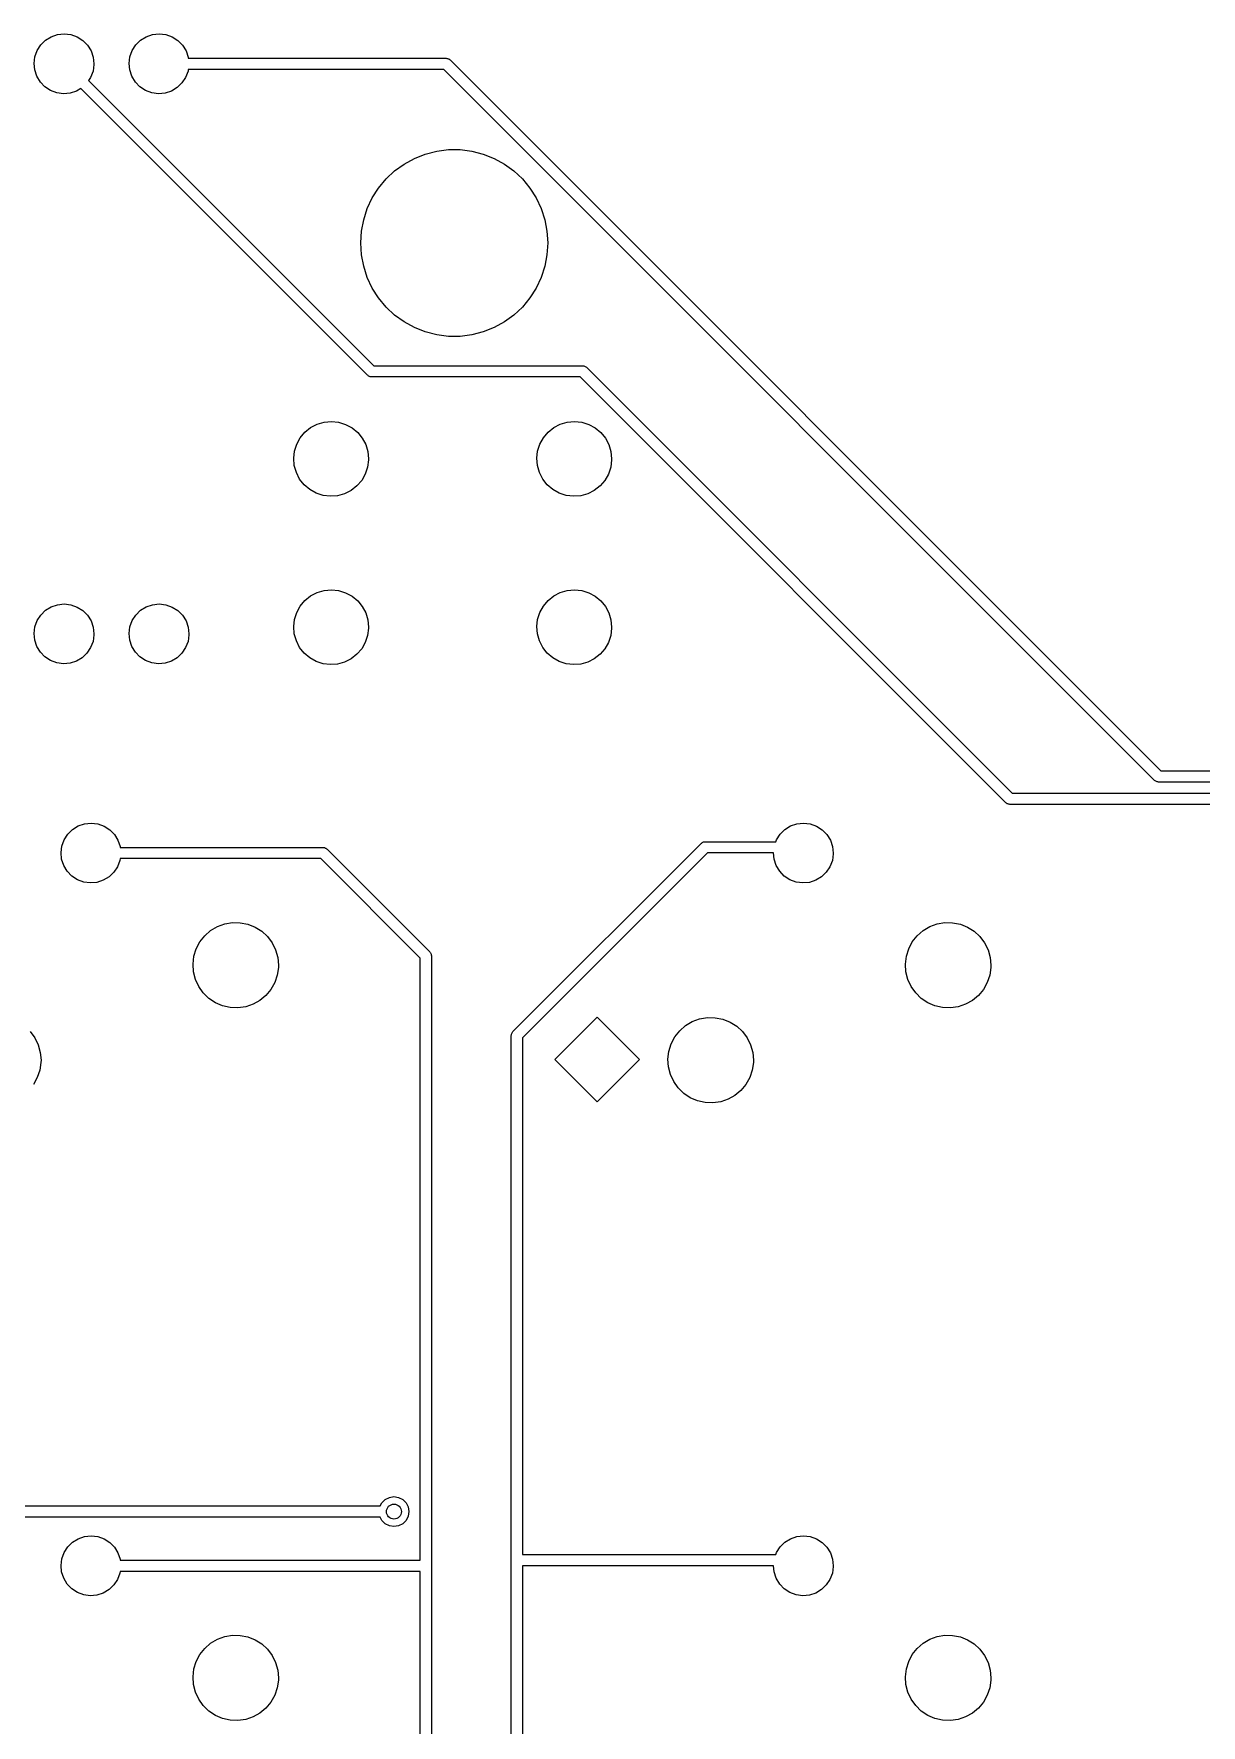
# Model space of a CAD drawing. Extents: x 62 to 246, y -144 to -58.
# Drawn here: x 163.64 to 194.85, y -103.24 to -58.04 of the extents above; entities that cross this region are included whole.
import ezdxf

# ---------------------------------------------------------------- set-up
doc = ezdxf.new("R2010")
doc.units = 0
doc.layers.add('BLACK', color=7, linetype='CONTINUOUS')

msp = doc.modelspace()

# ---------------------------------------------------------------- linework, layer by layer
at = {"layer": 'BLACK', "linetype": 'CONTINUOUS'}
for p, q in [((163.826, -58.3304), (163.953, -58.2056)), ((163.953, -58.2056), (164.105, -58.1121)), ((164.105, -58.1121), (164.274, -58.0547)), ((164.274, -58.0547), (164.451, -58.036)), ((164.451, -58.036), (164.628, -58.0571)), ((164.628, -58.0571), (164.796, -58.117)), ((164.796, -58.117), (164.947, -58.2125)), ((164.947, -58.2125), (165.073, -58.3391)), ((166.366, -58.3304), (166.493, -58.2056)), ((166.493, -58.2056), (166.645, -58.1121)), ((166.645, -58.1121), (166.814, -58.0547)), ((166.814, -58.0547), (166.991, -58.036)), ((166.991, -58.036), (167.168, -58.0571)), ((167.168, -58.0571), (167.336, -58.117)), ((167.336, -58.117), (167.487, -58.2125)), ((167.487, -58.2125), (167.613, -58.3391)), ((163.646, -58.8248), (163.668, -58.6479)), ((163.668, -58.6479), (163.729, -58.4803)), ((163.729, -58.4803), (163.826, -58.3304)), ((165.073, -58.3391), (165.167, -58.4903)), ((165.167, -58.4903), (165.226, -58.6588)), ((165.226, -58.6588), (165.246, -58.836)), ((166.186, -58.8248), (166.208, -58.6479)), ((166.208, -58.6479), (166.269, -58.4803)), ((166.269, -58.4803), (166.366, -58.3304)), ((167.613, -58.3391), (167.707, -58.4903)), ((167.707, -58.4903), (167.766, -58.6588)), ((167.766, -58.6588), (167.769, -58.686)), ((167.769, -58.686), (174.66, -58.686)), ((174.66, -58.686), (174.679, -58.6911)), ((174.679, -58.6911), (174.699, -58.6911)), ((174.699, -58.6911), (174.716, -58.701)), ((174.716, -58.701), (174.735, -58.7061)), ((174.735, -58.7061), (174.749, -58.7201)), ((174.749, -58.7201), (174.766, -58.7299)), ((174.766, -58.7299), (193.772, -77.736)), ((163.663, -59.0023), (163.646, -58.8248)), ((163.72, -59.1716), (163.663, -59.0023)), ((163.812, -59.3241), (163.72, -59.1716)), ((165.157, -59.2017), (165.104, -59.282)), ((165.221, -59.035), (165.157, -59.2017)), ((165.245, -58.8583), (165.221, -59.035)), ((165.246, -58.836), (165.245, -58.8583)), ((166.203, -59.0023), (166.186, -58.8248)), ((166.26, -59.1716), (166.203, -59.0023)), ((166.352, -59.3241), (166.26, -59.1716)), ((167.697, -59.2017), (167.599, -59.3502)), ((167.761, -59.035), (167.697, -59.2017)), ((167.767, -58.986), (167.761, -59.035)), ((174.598, -58.986), (167.767, -58.986)), ((193.604, -77.9921), (174.598, -58.986)), ((163.936, -59.4524), (163.812, -59.3241)), ((164.085, -59.5501), (163.936, -59.4524)), ((164.252, -59.6122), (164.085, -59.5501)), ((164.429, -59.6358), (164.252, -59.6122)), ((164.607, -59.6197), (164.429, -59.6358)), ((164.776, -59.5645), (164.607, -59.6197)), ((164.893, -59.4951), (164.776, -59.5645)), ((172.56, -67.1621), (164.893, -59.4951)), ((165.104, -59.282), (172.728, -66.906)), ((166.476, -59.4524), (166.352, -59.3241)), ((166.625, -59.5501), (166.476, -59.4524)), ((166.792, -59.6122), (166.625, -59.5501)), ((166.969, -59.6358), (166.792, -59.6122)), ((167.147, -59.6197), (166.969, -59.6358)), ((167.316, -59.5645), (167.147, -59.6197)), ((167.469, -59.4732), (167.316, -59.5645)), ((167.599, -59.3502), (167.469, -59.4732)), ((173.539, -61.5162), (173.815, -61.3649)), ((173.815, -61.3649), (174.106, -61.2494)), ((174.106, -61.2494), (174.411, -61.1713)), ((174.411, -61.1713), (174.722, -61.1319)), ((174.722, -61.1319), (175.036, -61.1319)), ((175.036, -61.1319), (175.347, -61.1713)), ((175.347, -61.1713), (175.652, -61.2494)), ((175.652, -61.2494), (175.943, -61.3649)), ((175.943, -61.3649), (176.219, -61.5162)), ((172.856, -62.1575), (173.057, -61.9156)), ((173.057, -61.9156), (173.285, -61.7007)), ((173.285, -61.7007), (173.539, -61.5162)), ((176.219, -61.5162), (176.473, -61.7007)), ((176.473, -61.7007), (176.701, -61.9156)), ((176.701, -61.9156), (176.902, -62.1575)), ((172.688, -62.4226), (172.856, -62.1575)), ((176.902, -62.1575), (177.07, -62.4226)), ((172.458, -63.0053), (172.555, -62.7067)), ((172.555, -62.7067), (172.688, -62.4226)), ((177.07, -62.4226), (177.203, -62.7067)), ((177.203, -62.7067), (177.3, -63.0053)), ((172.399, -63.3137), (172.458, -63.0053)), ((177.3, -63.0053), (177.359, -63.3137)), ((172.379, -63.627), (172.399, -63.3137)), ((172.399, -63.9403), (172.379, -63.627)), ((177.359, -63.3137), (177.379, -63.627)), ((177.379, -63.627), (177.359, -63.9403)), ((172.458, -64.2487), (172.399, -63.9403)), ((177.359, -63.9403), (177.3, -64.2487)), ((172.555, -64.5473), (172.458, -64.2487)), ((172.688, -64.8314), (172.555, -64.5473)), ((177.203, -64.5473), (177.07, -64.8314)), ((177.3, -64.2487), (177.203, -64.5473)), ((172.856, -65.0965), (172.688, -64.8314)), ((173.057, -65.3384), (172.856, -65.0965)), ((176.902, -65.0965), (176.701, -65.3384)), ((177.07, -64.8314), (176.902, -65.0965)), ((173.285, -65.5533), (173.057, -65.3384)), ((176.701, -65.3384), (176.473, -65.5533)), ((173.539, -65.7378), (173.285, -65.5533)), ((173.815, -65.8891), (173.539, -65.7378)), ((174.106, -66.0046), (173.815, -65.8891)), ((175.943, -65.8891), (175.652, -66.0046)), ((176.219, -65.7378), (175.943, -65.8891)), ((176.473, -65.5533), (176.219, -65.7378)), ((174.411, -66.0827), (174.106, -66.0046)), ((174.722, -66.1221), (174.411, -66.0827)), ((175.036, -66.1221), (174.722, -66.1221)), ((175.347, -66.0827), (175.036, -66.1221)), ((175.652, -66.0046), (175.347, -66.0827)), ((172.728, -66.906), (178.308, -66.906)), ((178.308, -66.906), (178.327, -66.9111)), ((172.577, -67.1719), (172.56, -67.1621)), ((172.591, -67.1859), (172.577, -67.1719)), ((172.61, -67.191), (172.591, -67.1859)), ((172.627, -67.2009), (172.61, -67.191)), ((172.647, -67.2009), (172.627, -67.2009)), ((172.666, -67.206), (172.647, -67.2009)), ((178.246, -67.206), (172.666, -67.206)), ((189.632, -78.5921), (178.246, -67.206)), ((178.327, -66.9111), (178.347, -66.9111)), ((178.347, -66.9111), (178.364, -66.921)), ((178.364, -66.921), (178.383, -66.9261)), ((178.383, -66.9261), (178.397, -66.9401)), ((178.397, -66.9401), (178.414, -66.9499)), ((178.414, -66.9499), (189.8, -78.336)), ((170.762, -68.831), (170.887, -68.6815)), ((170.887, -68.6815), (171.039, -68.5592)), ((171.039, -68.5592), (171.212, -68.4688)), ((171.212, -68.4688), (171.4, -68.4137)), ((171.4, -68.4137), (171.594, -68.396)), ((171.594, -68.396), (171.788, -68.4164)), ((171.788, -68.4164), (171.975, -68.4741)), ((171.975, -68.4741), (172.146, -68.567)), ((172.146, -68.567), (172.297, -68.6914)), ((172.297, -68.6914), (172.42, -68.8426)), ((177.262, -68.831), (177.387, -68.6815)), ((177.387, -68.6815), (177.539, -68.5592)), ((177.539, -68.5592), (177.712, -68.4688)), ((177.712, -68.4688), (177.9, -68.4137)), ((177.9, -68.4137), (178.094, -68.396)), ((178.094, -68.396), (178.288, -68.4164)), ((178.288, -68.4164), (178.475, -68.4741)), ((178.475, -68.4741), (178.646, -68.567)), ((178.646, -68.567), (178.797, -68.6914)), ((178.797, -68.6914), (178.92, -68.8426)), ((170.609, -69.1881), (170.668, -69.0021)), ((170.668, -69.0021), (170.762, -68.831)), ((172.42, -68.8426), (172.512, -69.0149)), ((172.512, -69.0149), (172.568, -69.2018)), ((177.109, -69.1881), (177.168, -69.0021)), ((177.168, -69.0021), (177.262, -68.831)), ((178.92, -68.8426), (179.012, -69.0149)), ((179.012, -69.0149), (179.068, -69.2018)), ((170.587, -69.382), (170.609, -69.1881)), ((170.603, -69.5765), (170.587, -69.382)), ((170.657, -69.7641), (170.603, -69.5765)), ((172.562, -69.6175), (172.501, -69.8027)), ((172.587, -69.4239), (172.562, -69.6175)), ((172.568, -69.2018), (172.587, -69.396)), ((172.587, -69.396), (172.587, -69.4239)), ((177.087, -69.382), (177.109, -69.1881)), ((177.103, -69.5765), (177.087, -69.382)), ((177.157, -69.7641), (177.103, -69.5765)), ((179.062, -69.6175), (179.001, -69.8027)), ((179.087, -69.4239), (179.062, -69.6175)), ((179.068, -69.2018), (179.087, -69.396)), ((179.087, -69.396), (179.087, -69.4239)), ((170.746, -69.9377), (170.657, -69.7641)), ((170.868, -70.0907), (170.746, -69.9377)), ((172.404, -69.9724), (172.277, -70.1202)), ((172.501, -69.8027), (172.404, -69.9724)), ((177.246, -69.9377), (177.157, -69.7641)), ((177.368, -70.0907), (177.246, -69.9377)), ((178.904, -69.9724), (178.777, -70.1202)), ((179.001, -69.8027), (178.904, -69.9724)), ((171.016, -70.2171), (170.868, -70.0907)), ((171.187, -70.3124), (171.016, -70.2171)), ((171.372, -70.3727), (171.187, -70.3124)), ((171.566, -70.3958), (171.372, -70.3727)), ((171.761, -70.3808), (171.566, -70.3958)), ((171.949, -70.3283), (171.761, -70.3808)), ((172.123, -70.2403), (171.949, -70.3283)), ((172.277, -70.1202), (172.123, -70.2403)), ((177.516, -70.2171), (177.368, -70.0907)), ((177.687, -70.3124), (177.516, -70.2171)), ((177.872, -70.3727), (177.687, -70.3124)), ((178.066, -70.3958), (177.872, -70.3727)), ((178.261, -70.3808), (178.066, -70.3958)), ((178.449, -70.3283), (178.261, -70.3808)), ((178.623, -70.2403), (178.449, -70.3283)), ((178.777, -70.1202), (178.623, -70.2403)), ((170.762, -73.331), (170.887, -73.1815)), ((170.887, -73.1815), (171.039, -73.0592)), ((171.039, -73.0592), (171.212, -72.9688)), ((171.212, -72.9688), (171.4, -72.9137)), ((171.4, -72.9137), (171.594, -72.896)), ((171.594, -72.896), (171.788, -72.9164)), ((171.788, -72.9164), (171.975, -72.9741)), ((171.975, -72.9741), (172.146, -73.067)), ((172.146, -73.067), (172.297, -73.1914)), ((172.297, -73.1914), (172.42, -73.3426)), ((177.262, -73.331), (177.387, -73.1815)), ((177.387, -73.1815), (177.539, -73.0592)), ((177.539, -73.0592), (177.712, -72.9688)), ((177.712, -72.9688), (177.9, -72.9137)), ((177.9, -72.9137), (178.094, -72.896)), ((178.094, -72.896), (178.288, -72.9164)), ((178.288, -72.9164), (178.475, -72.9741)), ((178.475, -72.9741), (178.646, -73.067)), ((178.646, -73.067), (178.797, -73.1914)), ((178.797, -73.1914), (178.92, -73.3426)), ((163.729, -73.7203), (163.826, -73.5704)), ((163.826, -73.5704), (163.953, -73.4456)), ((163.953, -73.4456), (164.105, -73.3521)), ((164.105, -73.3521), (164.274, -73.2947)), ((164.274, -73.2947), (164.451, -73.276)), ((164.451, -73.276), (164.628, -73.2971)), ((164.628, -73.2971), (164.796, -73.357)), ((164.796, -73.357), (164.947, -73.4525)), ((164.947, -73.4525), (165.073, -73.5791)), ((165.073, -73.5791), (165.167, -73.7303)), ((166.269, -73.7203), (166.366, -73.5704)), ((166.366, -73.5704), (166.493, -73.4456)), ((166.493, -73.4456), (166.645, -73.3521)), ((166.645, -73.3521), (166.814, -73.2947)), ((166.814, -73.2947), (166.991, -73.276)), ((166.991, -73.276), (167.168, -73.2971)), ((167.168, -73.2971), (167.336, -73.357)), ((167.336, -73.357), (167.487, -73.4525)), ((167.487, -73.4525), (167.613, -73.5791)), ((167.613, -73.5791), (167.707, -73.7303)), ((170.587, -73.882), (170.609, -73.6881)), ((170.609, -73.6881), (170.668, -73.5021)), ((170.668, -73.5021), (170.762, -73.331)), ((172.42, -73.3426), (172.512, -73.5149)), ((172.512, -73.5149), (172.568, -73.7018)), ((177.087, -73.882), (177.109, -73.6881)), ((177.109, -73.6881), (177.168, -73.5021)), ((177.168, -73.5021), (177.262, -73.331)), ((178.92, -73.3426), (179.012, -73.5149)), ((179.012, -73.5149), (179.068, -73.7018)), ((163.646, -74.0648), (163.668, -73.8879)), ((163.663, -74.2423), (163.646, -74.0648)), ((163.668, -73.8879), (163.729, -73.7203)), ((165.167, -73.7303), (165.226, -73.8988)), ((165.245, -74.0983), (165.221, -74.275)), ((165.226, -73.8988), (165.246, -74.076)), ((165.246, -74.076), (165.245, -74.0983)), ((166.186, -74.0648), (166.208, -73.8879)), ((166.203, -74.2423), (166.186, -74.0648)), ((166.208, -73.8879), (166.269, -73.7203)), ((167.707, -73.7303), (167.766, -73.8988)), ((167.785, -74.0983), (167.761, -74.275)), ((167.766, -73.8988), (167.786, -74.076)), ((167.786, -74.076), (167.785, -74.0983)), ((170.603, -74.0765), (170.587, -73.882)), ((170.657, -74.2641), (170.603, -74.0765)), ((172.562, -74.1175), (172.501, -74.3027)), ((172.587, -73.9239), (172.562, -74.1175)), ((172.568, -73.7018), (172.587, -73.896)), ((172.587, -73.896), (172.587, -73.9239)), ((177.103, -74.0765), (177.087, -73.882)), ((177.157, -74.2641), (177.103, -74.0765)), ((179.062, -74.1175), (179.001, -74.3027)), ((179.087, -73.9239), (179.062, -74.1175)), ((179.068, -73.7018), (179.087, -73.896)), ((179.087, -73.896), (179.087, -73.9239)), ((163.72, -74.4116), (163.663, -74.2423)), ((163.812, -74.5641), (163.72, -74.4116)), ((163.936, -74.6924), (163.812, -74.5641)), ((165.059, -74.5902), (164.929, -74.7132)), ((165.157, -74.4417), (165.059, -74.5902)), ((165.221, -74.275), (165.157, -74.4417)), ((166.26, -74.4116), (166.203, -74.2423)), ((166.352, -74.5641), (166.26, -74.4116)), ((166.476, -74.6924), (166.352, -74.5641)), ((167.599, -74.5902), (167.469, -74.7132)), ((167.697, -74.4417), (167.599, -74.5902)), ((167.761, -74.275), (167.697, -74.4417)), ((170.746, -74.4377), (170.657, -74.2641)), ((170.868, -74.5907), (170.746, -74.4377)), ((171.016, -74.7171), (170.868, -74.5907)), ((172.404, -74.4724), (172.277, -74.6202)), ((172.501, -74.3027), (172.404, -74.4724)), ((177.246, -74.4377), (177.157, -74.2641)), ((177.368, -74.5907), (177.246, -74.4377)), ((177.516, -74.7171), (177.368, -74.5907)), ((178.904, -74.4724), (178.777, -74.6202)), ((179.001, -74.3027), (178.904, -74.4724)), ((164.085, -74.7901), (163.936, -74.6924)), ((164.252, -74.8522), (164.085, -74.7901)), ((164.429, -74.8758), (164.252, -74.8522)), ((164.607, -74.8597), (164.429, -74.8758)), ((164.776, -74.8045), (164.607, -74.8597)), ((164.929, -74.7132), (164.776, -74.8045)), ((166.625, -74.7901), (166.476, -74.6924)), ((166.792, -74.8522), (166.625, -74.7901)), ((166.969, -74.8758), (166.792, -74.8522)), ((167.147, -74.8597), (166.969, -74.8758)), ((167.316, -74.8045), (167.147, -74.8597)), ((167.469, -74.7132), (167.316, -74.8045)), ((171.187, -74.8124), (171.016, -74.7171)), ((171.372, -74.8727), (171.187, -74.8124)), ((171.566, -74.8958), (171.372, -74.8727)), ((171.761, -74.8808), (171.566, -74.8958)), ((171.949, -74.8283), (171.761, -74.8808)), ((172.123, -74.7403), (171.949, -74.8283)), ((172.277, -74.6202), (172.123, -74.7403)), ((177.687, -74.8124), (177.516, -74.7171)), ((177.872, -74.8727), (177.687, -74.8124)), ((178.066, -74.8958), (177.872, -74.8727)), ((178.261, -74.8808), (178.066, -74.8958)), ((178.449, -74.8283), (178.261, -74.8808)), ((178.623, -74.7403), (178.449, -74.8283)), ((178.777, -74.6202), (178.623, -74.7403)), ((193.772, -77.736), (232.572, -77.736)), ((193.621, -78.0019), (193.604, -77.9921)), ((193.635, -78.0159), (193.621, -78.0019)), ((193.654, -78.021), (193.635, -78.0159)), ((193.671, -78.0309), (193.654, -78.021)), ((193.691, -78.0309), (193.671, -78.0309)), ((193.71, -78.036), (193.691, -78.0309)), ((232.51, -78.036), (193.71, -78.036)), ((189.649, -78.6019), (189.632, -78.5921)), ((189.663, -78.6159), (189.649, -78.6019)), ((189.682, -78.621), (189.663, -78.6159)), ((189.699, -78.6309), (189.682, -78.621)), ((189.719, -78.6309), (189.699, -78.6309)), ((189.738, -78.636), (189.719, -78.6309)), ((214.06, -78.636), (189.738, -78.636)), ((189.8, -78.336), (214.122, -78.336)), ((164.448, -79.5776), (164.545, -79.4277)), ((164.545, -79.4277), (164.672, -79.3029)), ((164.672, -79.3029), (164.824, -79.2094)), ((164.824, -79.2094), (164.993, -79.1519)), ((164.993, -79.1519), (165.17, -79.1333)), ((165.17, -79.1333), (165.347, -79.1544)), ((165.347, -79.1544), (165.515, -79.2142)), ((165.515, -79.2142), (165.666, -79.3098)), ((165.666, -79.3098), (165.792, -79.4364)), ((165.792, -79.4364), (165.886, -79.5876)), ((183.498, -79.5776), (183.595, -79.4277)), ((183.595, -79.4277), (183.722, -79.3029)), ((183.722, -79.3029), (183.874, -79.2094)), ((183.874, -79.2094), (184.043, -79.1519)), ((184.043, -79.1519), (184.22, -79.1333)), ((184.22, -79.1333), (184.397, -79.1544)), ((184.397, -79.1544), (184.565, -79.2142)), ((184.565, -79.2142), (184.716, -79.3098)), ((184.716, -79.3098), (184.842, -79.4364)), ((184.842, -79.4364), (184.936, -79.5876)), ((164.365, -79.9221), (164.387, -79.7452)), ((164.382, -80.0996), (164.365, -79.9221)), ((164.387, -79.7452), (164.448, -79.5776)), ((165.886, -79.5876), (165.945, -79.756)), ((165.945, -79.756), (165.948, -79.7833)), ((165.948, -79.7833), (171.373, -79.7833)), ((171.373, -79.7833), (171.392, -79.7884)), ((171.392, -79.7884), (171.412, -79.7884)), ((171.412, -79.7884), (171.429, -79.7983)), ((171.429, -79.7983), (171.448, -79.8034)), ((171.448, -79.8034), (171.462, -79.8173)), ((171.462, -79.8173), (171.479, -79.8272)), ((171.479, -79.8272), (174.223, -82.5709)), ((176.449, -84.7048), (181.479, -79.6751)), ((181.647, -79.9311), (176.705, -84.873)), ((181.479, -79.6751), (181.496, -79.6652)), ((181.496, -79.6652), (181.51, -79.6512)), ((181.51, -79.6512), (181.529, -79.6461)), ((181.529, -79.6461), (181.546, -79.6363)), ((181.546, -79.6363), (181.566, -79.6363)), ((181.566, -79.6363), (181.585, -79.6311)), ((181.585, -79.6311), (183.479, -79.6311)), ((183.416, -79.9311), (181.647, -79.9311)), ((183.432, -80.0996), (183.416, -79.9311)), ((183.479, -79.6311), (183.498, -79.5776)), ((184.936, -79.5876), (184.995, -79.756)), ((185.014, -79.9556), (184.99, -80.1322)), ((184.995, -79.756), (185.015, -79.9333)), ((185.015, -79.9333), (185.014, -79.9556)), ((164.438, -80.2688), (164.382, -80.0996)), ((164.531, -80.4214), (164.438, -80.2688)), ((164.655, -80.5497), (164.531, -80.4214)), ((165.778, -80.4475), (165.648, -80.5705)), ((165.876, -80.299), (165.778, -80.4475)), ((165.94, -80.1322), (165.876, -80.299)), ((165.946, -80.0833), (165.94, -80.1322)), ((171.311, -80.0833), (165.946, -80.0833)), ((173.967, -82.7391), (171.311, -80.0833)), ((183.488, -80.2688), (183.432, -80.0996)), ((183.581, -80.4214), (183.488, -80.2688)), ((183.705, -80.5497), (183.581, -80.4214)), ((184.828, -80.4475), (184.698, -80.5705)), ((184.926, -80.299), (184.828, -80.4475)), ((184.99, -80.1322), (184.926, -80.299)), ((164.804, -80.6474), (164.655, -80.5497)), ((164.971, -80.7095), (164.804, -80.6474)), ((165.148, -80.7331), (164.971, -80.7095)), ((165.326, -80.7169), (165.148, -80.7331)), ((165.495, -80.6618), (165.326, -80.7169)), ((165.648, -80.5705), (165.495, -80.6618)), ((183.854, -80.6474), (183.705, -80.5497)), ((184.021, -80.7095), (183.854, -80.6474)), ((184.198, -80.7331), (184.021, -80.7095)), ((184.376, -80.7169), (184.198, -80.7331)), ((184.545, -80.6618), (184.376, -80.7169)), ((184.698, -80.5705), (184.545, -80.6618)), ((168.545, -81.8993), (168.741, -81.8269)), ((168.741, -81.8269), (168.947, -81.7915)), ((168.947, -81.7915), (169.156, -81.7943)), ((169.156, -81.7943), (169.362, -81.8351)), ((187.595, -81.8993), (187.791, -81.8269)), ((187.791, -81.8269), (187.997, -81.7915)), ((187.997, -81.7915), (188.206, -81.7943)), ((188.206, -81.7943), (188.412, -81.8351)), ((168.078, -82.3085), (168.208, -82.1442)), ((168.208, -82.1442), (168.365, -82.0063)), ((168.365, -82.0063), (168.545, -81.8993)), ((169.362, -81.8351), (169.556, -81.9126)), ((169.556, -81.9126), (169.733, -82.0242)), ((169.733, -82.0242), (169.886, -82.1662)), ((169.886, -82.1662), (170.012, -82.3338)), ((187.128, -82.3085), (187.258, -82.1442)), ((187.258, -82.1442), (187.415, -82.0063)), ((187.415, -82.0063), (187.595, -81.8993)), ((188.412, -81.8351), (188.606, -81.9126)), ((188.606, -81.9126), (188.783, -82.0242)), ((188.783, -82.0242), (188.936, -82.1662)), ((188.936, -82.1662), (189.062, -82.3338)), ((167.894, -82.9011), (167.919, -82.6934)), ((167.919, -82.6934), (167.981, -82.4936)), ((167.981, -82.4936), (168.078, -82.3085)), ((170.012, -82.3338), (170.104, -82.5214)), ((170.104, -82.5214), (170.161, -82.7227)), ((170.161, -82.7227), (170.18, -82.931)), ((174.223, -82.5709), (174.233, -82.588)), ((174.233, -82.588), (174.247, -82.602)), ((174.247, -82.602), (174.252, -82.6211)), ((174.252, -82.6211), (174.262, -82.6382)), ((174.262, -82.6382), (174.262, -82.6579)), ((174.262, -82.6579), (174.267, -82.677)), ((174.267, -82.677), (174.267, -137.007)), ((186.944, -82.9011), (186.969, -82.6934)), ((186.969, -82.6934), (187.031, -82.4936)), ((187.031, -82.4936), (187.128, -82.3085)), ((189.062, -82.3338), (189.154, -82.5214)), ((189.154, -82.5214), (189.211, -82.7227)), ((189.211, -82.7227), (189.23, -82.931)), ((167.908, -83.1098), (167.894, -82.9011)), ((167.96, -83.3125), (167.908, -83.1098)), ((170.178, -82.9908), (170.148, -83.1978)), ((170.18, -82.931), (170.178, -82.9908)), ((173.967, -98.8333), (173.967, -82.7391)), ((186.958, -83.1098), (186.944, -82.9011)), ((187.01, -83.3125), (186.958, -83.1098)), ((189.228, -82.9908), (189.198, -83.1978)), ((189.23, -82.931), (189.228, -82.9908)), ((168.047, -83.5025), (167.96, -83.3125)), ((168.168, -83.6733), (168.047, -83.5025)), ((169.979, -83.5784), (169.845, -83.7392)), ((170.081, -83.3959), (169.979, -83.5784)), ((170.148, -83.1978), (170.081, -83.3959)), ((187.097, -83.5025), (187.01, -83.3125)), ((187.218, -83.6733), (187.097, -83.5025)), ((189.029, -83.5784), (188.895, -83.7392)), ((189.131, -83.3959), (189.029, -83.5784)), ((189.198, -83.1978), (189.131, -83.3959)), ((168.318, -83.8193), (168.168, -83.6733)), ((168.492, -83.9355), (168.318, -83.8193)), ((168.684, -84.0181), (168.492, -83.9355)), ((168.888, -84.0642), (168.684, -84.0181)), ((169.097, -84.0724), (168.888, -84.0642)), ((169.304, -84.0424), (169.097, -84.0724)), ((169.502, -83.9752), (169.304, -84.0424)), ((169.684, -83.873), (169.502, -83.9752)), ((169.845, -83.7392), (169.684, -83.873)), ((187.368, -83.8193), (187.218, -83.6733)), ((187.542, -83.9355), (187.368, -83.8193)), ((187.734, -84.0181), (187.542, -83.9355)), ((187.938, -84.0642), (187.734, -84.0181)), ((188.147, -84.0724), (187.938, -84.0642)), ((188.354, -84.0424), (188.147, -84.0724)), ((188.552, -83.9752), (188.354, -84.0424)), ((188.734, -83.873), (188.552, -83.9752)), ((188.895, -83.7392), (188.734, -83.873)), ((177.568, -85.4487), (178.699, -84.3173)), ((178.699, -84.3173), (179.831, -85.4487)), ((181.065, -84.5463), (181.245, -84.4393)), ((181.245, -84.4393), (181.441, -84.3669)), ((181.441, -84.3669), (181.647, -84.3315)), ((181.647, -84.3315), (181.856, -84.3343)), ((181.856, -84.3343), (182.062, -84.3751)), ((182.062, -84.3751), (182.256, -84.4526)), ((182.256, -84.4526), (182.433, -84.5642)), ((163.536, -84.7062), (163.662, -84.8738)), ((163.662, -84.8738), (163.754, -85.0614)), ((176.405, -84.8109), (176.41, -84.7918)), ((176.405, -129.5), (176.405, -84.8109)), ((176.41, -84.772), (176.42, -84.7549)), ((176.41, -84.7918), (176.41, -84.772)), ((176.42, -84.7549), (176.425, -84.7359)), ((176.425, -84.7359), (176.439, -84.7219)), ((176.439, -84.7219), (176.449, -84.7048)), ((176.705, -84.873), (176.705, -98.6811)), ((180.681, -85.0336), (180.778, -84.8485)), ((180.778, -84.8485), (180.908, -84.6842)), ((180.908, -84.6842), (181.065, -84.5463)), ((182.433, -84.5642), (182.586, -84.7062)), ((182.586, -84.7062), (182.712, -84.8738)), ((182.712, -84.8738), (182.804, -85.0614)), ((163.754, -85.0614), (163.811, -85.2627)), ((163.811, -85.2627), (163.83, -85.471)), ((180.594, -85.4411), (180.619, -85.2334)), ((180.608, -85.6498), (180.594, -85.4411)), ((180.619, -85.2334), (180.681, -85.0336)), ((182.804, -85.0614), (182.861, -85.2627)), ((182.861, -85.2627), (182.88, -85.471)), ((163.798, -85.7378), (163.731, -85.9359)), ((163.828, -85.5308), (163.798, -85.7378)), ((163.83, -85.471), (163.828, -85.5308)), ((178.699, -86.5801), (177.568, -85.4487)), ((179.831, -85.4487), (178.699, -86.5801)), ((180.66, -85.8525), (180.608, -85.6498)), ((180.747, -86.0425), (180.66, -85.8525)), ((182.848, -85.7378), (182.781, -85.9359)), ((182.878, -85.5308), (182.848, -85.7378)), ((182.88, -85.471), (182.878, -85.5308)), ((163.731, -85.9359), (163.629, -86.1184)), ((180.868, -86.2133), (180.747, -86.0425)), ((181.018, -86.3593), (180.868, -86.2133)), ((182.545, -86.2792), (182.384, -86.413)), ((182.679, -86.1184), (182.545, -86.2792)), ((182.781, -85.9359), (182.679, -86.1184)), ((181.192, -86.4755), (181.018, -86.3593)), ((181.384, -86.5581), (181.192, -86.4755)), ((181.588, -86.6042), (181.384, -86.5581)), ((181.797, -86.6124), (181.588, -86.6042)), ((182.004, -86.5824), (181.797, -86.6124)), ((182.202, -86.5152), (182.004, -86.5824)), ((182.384, -86.413), (182.202, -86.5152)), ((173.032, -97.2124), (173.144, -97.1556)), ((173.144, -97.1556), (173.267, -97.136)), ((173.267, -97.136), (173.391, -97.1556)), ((173.391, -97.1556), (173.503, -97.2124)), ((162.687, -97.386), (172.901, -97.386)), ((172.901, -97.386), (172.944, -97.3009)), ((172.944, -97.3009), (173.032, -97.2124)), ((173.503, -97.2124), (173.591, -97.3009)), ((173.591, -97.3009), (173.648, -97.4124)), ((173.648, -97.4124), (173.667, -97.536)), ((173.667, -97.536), (173.648, -97.6596)), ((172.901, -97.686), (162.749, -97.686)), ((172.944, -97.7711), (172.901, -97.686)), ((173.032, -97.8596), (172.944, -97.7711)), ((173.144, -97.9164), (173.032, -97.8596)), ((173.267, -97.936), (173.144, -97.9164)), ((173.391, -97.9164), (173.267, -97.936)), ((173.503, -97.8596), (173.391, -97.9164)), ((173.591, -97.7711), (173.503, -97.8596)), ((173.648, -97.6596), (173.591, -97.7711)), ((164.448, -98.6276), (164.545, -98.4777)), ((164.545, -98.4777), (164.672, -98.3529)), ((164.672, -98.3529), (164.824, -98.2594)), ((164.824, -98.2594), (164.993, -98.2019)), ((164.993, -98.2019), (165.17, -98.1833)), ((165.17, -98.1833), (165.347, -98.2044)), ((165.347, -98.2044), (165.515, -98.2642)), ((165.515, -98.2642), (165.666, -98.3598)), ((165.666, -98.3598), (165.792, -98.4864)), ((165.792, -98.4864), (165.886, -98.6376)), ((183.498, -98.6276), (183.595, -98.4777)), ((183.595, -98.4777), (183.722, -98.3529)), ((183.722, -98.3529), (183.874, -98.2594)), ((183.874, -98.2594), (184.043, -98.2019)), ((184.043, -98.2019), (184.22, -98.1833)), ((184.22, -98.1833), (184.397, -98.2044)), ((184.397, -98.2044), (184.565, -98.2642)), ((184.565, -98.2642), (184.716, -98.3598)), ((184.716, -98.3598), (184.842, -98.4864)), ((184.842, -98.4864), (184.936, -98.6376)), ((164.365, -98.9721), (164.387, -98.7952)), ((164.382, -99.1496), (164.365, -98.9721)), ((164.387, -98.7952), (164.448, -98.6276)), ((165.886, -98.6376), (165.945, -98.806)), ((165.945, -98.806), (165.948, -98.8333)), ((165.948, -98.8333), (173.967, -98.8333)), ((176.705, -98.6811), (183.479, -98.6811)), ((183.416, -98.9811), (176.705, -98.9811)), ((176.705, -98.9811), (176.705, -117.731)), ((183.432, -99.1496), (183.416, -98.9811)), ((183.479, -98.6811), (183.498, -98.6276)), ((184.936, -98.6376), (184.995, -98.806)), ((185.014, -99.0056), (184.99, -99.1822)), ((184.995, -98.806), (185.015, -98.9833)), ((185.015, -98.9833), (185.014, -99.0056)), ((164.438, -99.3188), (164.382, -99.1496)), ((164.531, -99.4714), (164.438, -99.3188)), ((165.876, -99.349), (165.778, -99.4975)), ((165.94, -99.1822), (165.876, -99.349)), ((165.946, -99.1333), (165.94, -99.1822)), ((173.967, -99.1333), (165.946, -99.1333)), ((173.967, -117.883), (173.967, -99.1333)), ((183.488, -99.3188), (183.432, -99.1496)), ((183.581, -99.4714), (183.488, -99.3188)), ((184.926, -99.349), (184.828, -99.4975)), ((184.99, -99.1822), (184.926, -99.349)), ((164.655, -99.5997), (164.531, -99.4714)), ((164.804, -99.6974), (164.655, -99.5997)), ((164.971, -99.7595), (164.804, -99.6974)), ((165.148, -99.7831), (164.971, -99.7595)), ((165.326, -99.7669), (165.148, -99.7831)), ((165.495, -99.7118), (165.326, -99.7669)), ((165.648, -99.6205), (165.495, -99.7118)), ((165.778, -99.4975), (165.648, -99.6205)), ((183.705, -99.5997), (183.581, -99.4714)), ((183.854, -99.6974), (183.705, -99.5997)), ((184.021, -99.7595), (183.854, -99.6974)), ((184.198, -99.7831), (184.021, -99.7595)), ((184.376, -99.7669), (184.198, -99.7831)), ((184.545, -99.7118), (184.376, -99.7669)), ((184.698, -99.6205), (184.545, -99.7118)), ((184.828, -99.4975), (184.698, -99.6205)), ((168.078, -101.358), (168.208, -101.194)), ((168.208, -101.194), (168.365, -101.056)), ((168.365, -101.056), (168.545, -100.949)), ((168.545, -100.949), (168.741, -100.877)), ((168.741, -100.877), (168.947, -100.842)), ((168.947, -100.842), (169.156, -100.844)), ((169.156, -100.844), (169.362, -100.885)), ((169.362, -100.885), (169.556, -100.963)), ((169.556, -100.963), (169.733, -101.074)), ((169.733, -101.074), (169.886, -101.216)), ((169.886, -101.216), (170.012, -101.384)), ((187.128, -101.358), (187.258, -101.194)), ((187.258, -101.194), (187.415, -101.056)), ((187.415, -101.056), (187.595, -100.949)), ((187.595, -100.949), (187.791, -100.877)), ((187.791, -100.877), (187.997, -100.842)), ((187.997, -100.842), (188.206, -100.844)), ((188.206, -100.844), (188.412, -100.885)), ((188.412, -100.885), (188.606, -100.963)), ((188.606, -100.963), (188.783, -101.074)), ((188.783, -101.074), (188.936, -101.216)), ((188.936, -101.216), (189.062, -101.384)), ((167.919, -101.743), (167.981, -101.544)), ((167.981, -101.544), (168.078, -101.358)), ((170.012, -101.384), (170.104, -101.571)), ((170.104, -101.571), (170.161, -101.773)), ((186.969, -101.743), (187.031, -101.544)), ((187.031, -101.544), (187.128, -101.358)), ((189.062, -101.384), (189.154, -101.571)), ((189.154, -101.571), (189.211, -101.773)), ((167.894, -101.951), (167.919, -101.743)), ((167.908, -102.16), (167.894, -101.951)), ((167.96, -102.363), (167.908, -102.16)), ((170.178, -102.041), (170.148, -102.248)), ((170.161, -101.773), (170.18, -101.981)), ((170.18, -101.981), (170.178, -102.041)), ((186.944, -101.951), (186.969, -101.743)), ((186.958, -102.16), (186.944, -101.951)), ((187.01, -102.363), (186.958, -102.16)), ((189.228, -102.041), (189.198, -102.248)), ((189.211, -101.773), (189.23, -101.981)), ((189.23, -101.981), (189.228, -102.041)), ((168.047, -102.552), (167.96, -102.363)), ((168.168, -102.723), (168.047, -102.552)), ((170.081, -102.446), (169.979, -102.628)), ((170.148, -102.248), (170.081, -102.446)), ((187.097, -102.552), (187.01, -102.363)), ((187.218, -102.723), (187.097, -102.552)), ((189.131, -102.446), (189.029, -102.628)), ((189.198, -102.248), (189.131, -102.446)), ((168.318, -102.869), (168.168, -102.723)), ((168.492, -102.985), (168.318, -102.869)), ((168.684, -103.068), (168.492, -102.985)), ((168.888, -103.114), (168.684, -103.068)), ((169.502, -103.025), (169.304, -103.092)), ((169.684, -102.923), (169.502, -103.025)), ((169.845, -102.789), (169.684, -102.923)), ((169.979, -102.628), (169.845, -102.789)), ((187.368, -102.869), (187.218, -102.723)), ((187.542, -102.985), (187.368, -102.869)), ((187.734, -103.068), (187.542, -102.985)), ((187.938, -103.114), (187.734, -103.068)), ((188.552, -103.025), (188.354, -103.092)), ((188.734, -102.923), (188.552, -103.025)), ((188.895, -102.789), (188.734, -102.923)), ((189.029, -102.628), (188.895, -102.789)), ((169.097, -103.122), (168.888, -103.114)), ((169.304, -103.092), (169.097, -103.122)), ((188.147, -103.122), (187.938, -103.114)), ((188.354, -103.092), (188.147, -103.122))]:
    msp.add_line(p, q, dxfattribs=at)
at = {"layer": 'BLACK'}
msp.add_circle((173.267, -97.536), 0.2, dxfattribs=at)

doc.saveas('drawing.dxf')
